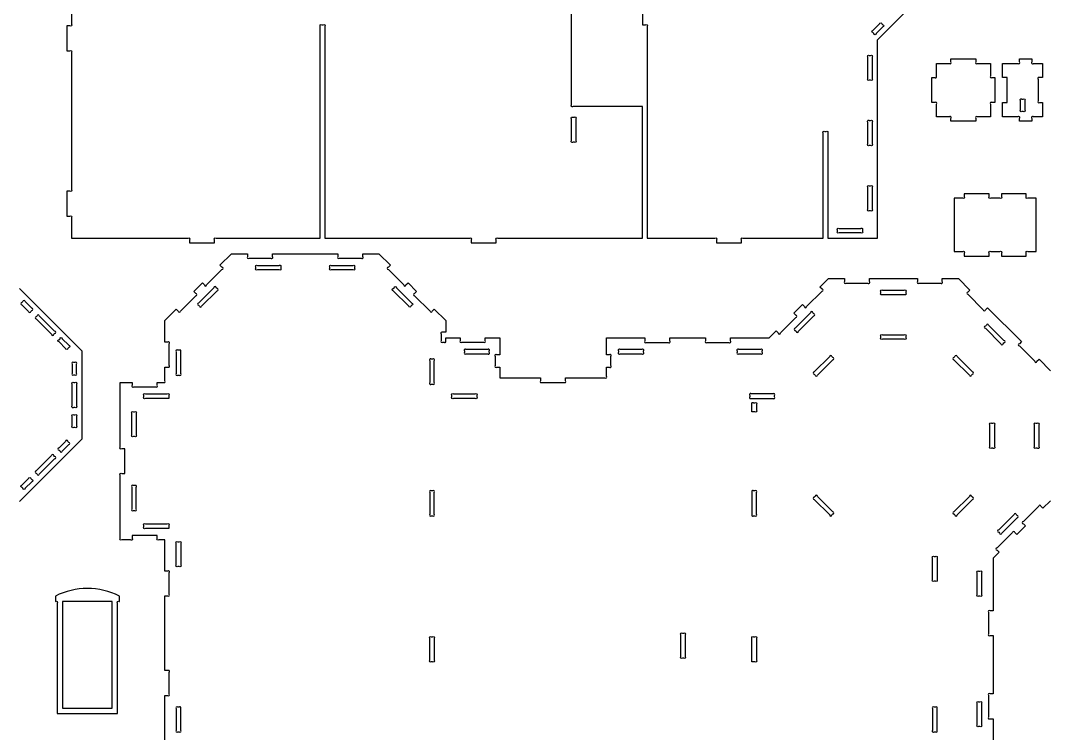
# Model space of a CAD drawing. Extents: x -923 to 1153, y -842 to 974.
# Drawn here: x -366 to 326, y 19 to 500 of the extents above; entities that cross this region are included whole.
import ezdxf

# ---------------------------------------------------------------- set-up
doc = ezdxf.new("R2010")
doc.units = 0
doc.header["$MEASUREMENT"] = 0
doc.layers.get('0').update_dxf_attribs({"linetype": 'CONTINUOUS'})

msp = doc.modelspace()

# ---------------------------------------------------------------- linework, layer by layer
for points in [[(-331.7, 507.56), (-331.7, 497.68, -1), (-332.76, 496.62), (-334.7, 496.62), (-334.7, 479.82), (-332.76, 479.82, -1), (-331.7, 478.76), (-331.7, 386.16, -1), (-332.76, 385.09), (-334.7, 385.09), (-334.7, 368.29), (-332.76, 368.29, -1), (-331.7, 367.23), (-331.7, 353.29), (-252.96, 353.29, -1), (-251.9, 352.23), (-251.9, 350.29), (-235.1, 350.29), (-235.1, 352.23, -1), (-234.04, 353.29), (-163.7, 353.29), (-163.7, 496.23, -1), (-162.64, 497.29), (-161.76, 497.29, -1), (-160.7, 496.23), (-160.7, 353.29), (-62.91, 353.29, -1), (-61.85, 352.23), (-61.85, 350.29), (-45.05, 350.29), (-45.05, 352.23, -1), (-43.99, 353.29), (53.8, 353.29), (53.8, 442.09), (6.86, 442.09, -1), (5.8, 443.16), (5.8, 547.23, -1)], [(53.8, 544.23), (53.8, 497.29), (55.74, 497.29, -1), (56.8, 496.23), (56.8, 353.29), (102.56, 353.29, -1), (103.62, 352.23), (103.62, 350.29), (120.42, 350.29), (120.42, 352.23, -1), (121.48, 353.29), (175.64, 353.29), (175.64, 424.23, -1), (176.7, 425.29), (177.58, 425.29, -1), (178.64, 424.23), (178.64, 353.29), (212.24, 353.29), (212.24, 487.19), (250.97, 525.92)], [(-268.72, -6.03), (-268.72, 44.93), (-266.78, 44.93, 1), (-265.72, 45.99), (-265.72, 60.67, 1), (-266.78, 61.73), (-268.72, 61.73), (-268.72, 112.13), (-266.78, 112.13, 1), (-265.72, 113.19), (-265.72, 127.87, 1), (-266.78, 128.93), (-268.72, 128.93), (-268.72, 149.89), (-272.76, 149.89, -1), (-273.82, 150.95), (-273.82, 152.89), (-290.62, 152.89), (-290.62, 150.95, -1), (-291.68, 149.89), (-297.66, 149.89, -1), (-298.72, 150.95), (-298.72, 193.57, -1), (-297.66, 194.63), (-295.72, 194.63), (-295.72, 211.43), (-297.66, 211.43, -1), (-298.72, 212.49), (-298.72, 256.17), (-290.62, 256.17), (-290.62, 254.23, 1), (-289.56, 253.17), (-274.88, 253.17, 1), (-273.82, 254.23), (-273.82, 256.17), (-269.78, 256.17, 1), (-268.72, 257.23), (-268.72, 266.49), (-266.78, 266.49, 1), (-265.72, 267.55), (-265.72, 282.22, 1), (-266.78, 283.29), (-268.72, 283.29), (-268.72, 297.84), (-261.02, 305.54), (-259.65, 304.17, 1), (-258.15, 304.17), (-247.77, 314.55, 1), (-247.77, 316.05), (-249.14, 317.42), (-243.31, 323.26), (-241.94, 321.88, 1), (-240.44, 321.88), (-230.06, 332.26, 1), (-230.06, 333.76), (-231.43, 335.13), (-223.73, 342.83), (-212.85, 342.83), (-212.85, 340.89, 1), (-211.79, 339.83), (-197.11, 339.83, 1), (-196.05, 340.89), (-196.05, 342.83), (-151.79, 342.83), (-151.79, 340.89, 1), (-150.73, 339.83), (-136.05, 339.83, 1), (-134.99, 340.89), (-134.99, 342.83), (-124.11, 342.83), (-116.41, 335.13), (-117.78, 333.76, 1), (-117.78, 332.26), (-107.4, 321.88, 1), (-105.9, 321.88), (-104.53, 323.26), (-98.7, 317.42), (-100.07, 316.05, 1), (-100.07, 314.55), (-89.69, 304.17, 1), (-88.19, 304.17), (-86.82, 305.54), (-79.12, 297.84), (-79.12, 289.89), (-81.06, 289.89, 1), (-82.12, 288.82), (-82.12, 284.23, 1), (-81.06, 283.17), (-80.18, 283.17, 1), (-79.12, 284.23), (-79.12, 286.17), (-69.29, 286.17), (-69.29, 284.23, 1), (-68.23, 283.17), (-53.56, 283.17, 1), (-52.49, 284.23), (-52.49, 286.17), (-42.67, 286.17), (-42.67, 274.77), (-44.61, 274.77, 1), (-45.67, 273.71), (-45.67, 267.43, 1), (-44.61, 266.37), (-42.67, 266.37), (-42.67, 259.17), (-15.07, 259.17), (-15.07, 257.23, 1), (-14.01, 256.17), (0.67, 256.17, 1), (1.73, 257.23), (1.73, 259.17), (28.27, 259.17, 1), (29.33, 260.23), (29.33, 266.37), (31.27, 266.37, 1), (32.33, 267.43), (32.33, 273.71, 1), (31.27, 274.77), (29.33, 274.77), (29.33, 286.09), (55.37, 286.09), (55.37, 284.15, 1), (56.43, 283.09), (71.11, 283.09, 1), (72.17, 284.15), (72.17, 286.09), (96.26, 286.09), (96.26, 284.15, 1), (97.32, 283.09), (112, 283.09, 1), (113.06, 284.15), (113.06, 286.09), (139.1, 286.09), (143.86, 290.85), (145.24, 289.48, 1), (146.74, 289.48), (157.11, 299.86, 1), (157.11, 301.36), (155.74, 302.73), (161.58, 308.57), (162.95, 307.2, 1), (164.45, 307.2), (174.83, 317.58, 1), (174.83, 319.08), (173.46, 320.45), (179.1, 326.09), (189.99, 326.09), (189.99, 324.15, 1), (191.05, 323.09), (205.73, 323.09, 1), (206.79, 324.15), (206.79, 326.09), (239.19, 326.09), (239.19, 324.15, 1), (240.26, 323.09), (254.93, 323.09, 1), (255.99, 324.15), (255.99, 326.09), (266.88, 326.09), (274.58, 318.4), (273.21, 317.03, 1), (273.21, 315.53), (283.58, 305.15, 1), (285.08, 305.15), (286.46, 306.52), (309.37, 283.6), (308, 282.23, 1), (308, 280.73), (318.38, 270.35, 1), (319.88, 270.35), (321.25, 271.72), (328.95, 264.03)], [(328.95, 176.25), (323.94, 171.25), (322.57, 172.62, 1), (321.07, 172.62), (310.69, 162.24, 1), (310.69, 160.74), (312.06, 159.37), (306.23, 153.53), (304.85, 154.9, 1), (303.35, 154.9), (292.97, 144.52, 1), (292.97, 143.02), (294.35, 141.65), (290.22, 137.52), (290.22, 102.14), (288.28, 102.14, 1), (287.22, 101.08), (287.22, 86.41, 1), (288.28, 85.34), (290.22, 85.34), (290.22, 46.15), (288.28, 46.15, 1), (287.22, 45.09), (287.22, 30.41, 1), (288.28, 29.35), (290.22, 29.35), (290.22, -6.03)]]:
    msp.add_lwpolyline(points, format="xyb")
for points in [[(215.16, 497.94), (215.78, 497.32, -1), (215.78, 495.82), (211.34, 491.38, -1), (209.84, 491.38), (209.22, 492, -1), (209.22, 493.51), (213.66, 497.94, -1)], [(208.64, 475.62), (208.64, 460.94, -1), (207.58, 459.88), (206.7, 459.88, -1), (205.64, 460.94), (205.64, 475.62, -1), (206.7, 476.68), (207.58, 476.68, -1)], [(291.43, 444.84), (289.49, 444.84, 1), (288.43, 443.78), (288.43, 435.24), (279.66, 435.24, 1), (278.6, 434.18), (278.6, 432.24), (261.8, 432.24), (261.8, 434.18, 1), (260.74, 435.24), (251.98, 435.24), (251.98, 443.78, 1), (250.92, 444.84), (248.98, 444.84), (248.98, 461.64), (250.92, 461.64, 1), (251.98, 462.7), (251.98, 471.24), (260.74, 471.24, 1), (261.8, 472.3), (261.8, 474.24), (278.6, 474.24), (278.6, 472.3, 1), (279.66, 471.24), (288.43, 471.24), (288.43, 462.7, 1), (289.49, 461.64), (291.43, 461.64)], [(323.67, 435.24), (317.54, 435.24, 1), (316.47, 434.18), (316.47, 432.24), (308.07, 432.24), (308.07, 434.18, 1), (307.01, 435.24), (296.67, 435.24), (296.67, 444.84), (299.67, 444.84), (299.67, 461.64), (296.67, 461.64), (296.67, 471.24), (307.01, 471.24, 1), (308.07, 472.3), (308.07, 474.24), (316.47, 474.24), (316.47, 472.3, 1), (317.54, 471.24), (323.67, 471.24), (323.67, 461.64), (321.74, 461.64, 1), (320.67, 460.58), (320.67, 445.9, 1), (321.74, 444.84), (323.67, 444.84)], [(308.67, 439.9), (308.67, 446.18, -1), (309.74, 447.24), (310.61, 447.24, -1), (311.67, 446.18), (311.67, 439.9, -1), (310.61, 438.84), (309.74, 438.84, -1)], [(8.8, 433.83), (8.8, 419.16, -1), (7.74, 418.09), (6.86, 418.09, -1), (5.8, 419.16), (5.8, 433.83, -1), (6.86, 434.89), (7.74, 434.89, -1)], [(208.64, 431.62), (208.64, 416.95, -1), (207.58, 415.89), (206.7, 415.89, -1), (205.64, 416.95), (205.64, 431.62, -1), (206.7, 432.69), (207.58, 432.69, -1)], [(205.64, 372.96), (205.64, 387.63, -1), (206.7, 388.69), (207.58, 388.69, -1), (208.64, 387.63), (208.64, 372.96, -1), (207.58, 371.89), (206.7, 371.89, -1)], [(312.69, 341.34), (312.69, 343.28, -1), (313.75, 344.34), (319.43, 344.34), (319.43, 380.34), (313.75, 380.34, -1), (312.69, 381.4), (312.69, 383.34), (295.89, 383.34), (295.89, 381.4, -1), (294.83, 380.34), (288.69, 380.34, -1), (287.63, 381.4), (287.63, 383.34), (270.83, 383.34), (270.83, 381.4, -1), (269.77, 380.34), (264.09, 380.34), (264.09, 344.34), (269.77, 344.34, -1), (270.83, 343.28), (270.83, 341.34), (287.63, 341.34), (287.63, 343.28, -1), (288.69, 344.34), (294.83, 344.34, -1), (295.89, 343.28), (295.89, 341.34)], [(186.3, 359.89), (200.98, 359.89, -1), (202.04, 358.83), (202.04, 357.96, -1), (200.98, 356.89), (186.3, 356.89, -1), (185.24, 357.96), (185.24, 358.83, -1)], [(-206.2, 335.03), (-191.52, 335.03, -1), (-190.46, 333.97), (-190.46, 333.09, -1), (-191.52, 332.03), (-206.2, 332.03, -1), (-207.26, 333.09), (-207.26, 333.97, -1)], [(-156.32, 335.03), (-141.64, 335.03, -1), (-140.58, 333.97), (-140.58, 333.09, -1), (-141.64, 332.03), (-156.32, 332.03, -1), (-157.38, 333.09), (-157.38, 333.97, -1)], [(-243.78, 307.51), (-233.4, 317.89, 1), (-233.4, 319.39), (-234.02, 320.01, 1), (-235.52, 320.01), (-245.9, 309.63, 1), (-245.9, 308.13), (-245.28, 307.51, 1)], [(-112.32, 320.01), (-101.94, 309.63, -1), (-101.94, 308.13), (-102.56, 307.51, -1), (-104.06, 307.51), (-114.44, 317.89, -1), (-114.44, 319.39), (-113.82, 320.01, -1)], [(231.39, 317.23), (231.39, 316.35, -1), (230.33, 315.29), (215.65, 315.29, -1), (214.59, 316.35), (214.59, 317.23, -1), (215.65, 318.29), (230.33, 318.29, -1)], [(-365.01, 308.46), (-360.57, 304.03, 1), (-359.07, 304.03), (-358.45, 304.65, 1), (-358.45, 306.15), (-362.88, 310.59, 1), (-364.39, 310.59), (-365.01, 309.97, 1)], [(-354.85, 301.04), (-355.46, 300.43, 1), (-355.46, 298.92), (-345.09, 288.55, 1), (-343.58, 288.55), (-342.97, 289.17, 1), (-342.97, 290.67), (-353.34, 301.04, 1)], [(156.74, 291.2), (157.37, 290.58, 1), (158.87, 290.58), (169.24, 300.96, 1), (169.24, 302.46), (168.62, 303.08, 1), (167.12, 303.08), (156.74, 292.7, 1)], [(285.71, 294.73), (285.09, 294.11, 1), (285.09, 292.61), (295.47, 282.23, 1), (296.97, 282.23), (297.59, 282.86, 1), (297.59, 284.36), (287.21, 294.73, 1)], [(-337.86, 285.56), (-333.42, 281.13, -1), (-333.42, 279.62), (-334.04, 279, -1), (-335.55, 279), (-339.98, 283.44, -1), (-339.98, 284.94), (-339.36, 285.56, -1)], [(231.39, 287.23), (231.39, 286.35, -1), (230.33, 285.29), (215.65, 285.29, -1), (214.59, 286.35), (214.59, 287.23, -1), (215.65, 288.29), (230.33, 288.29, -1)], [(-260.92, 276.71), (-260.92, 262.03, 1), (-259.86, 260.97), (-258.98, 260.97, 1), (-257.92, 262.03), (-257.92, 276.71, 1), (-258.98, 277.77), (-259.86, 277.77, 1)], [(-65.46, 275.37), (-50.78, 275.37, 1), (-49.72, 276.43), (-49.72, 277.31, 1), (-50.78, 278.37), (-65.46, 278.37, 1), (-66.52, 277.31), (-66.52, 276.43, 1)], [(53.3, 278.37), (38.62, 278.37, 1), (37.56, 277.31), (37.56, 276.43, 1), (38.62, 275.37), (53.3, 275.37, 1), (54.36, 276.43), (54.36, 277.31, 1)], [(118.7, 275.37), (133.38, 275.37, 1), (134.44, 276.43), (134.44, 277.31, 1), (133.38, 278.37), (118.7, 278.37, 1), (117.64, 277.31), (117.64, 276.43, 1)], [(-331.19, 268.5), (-331.19, 262.22, 1), (-330.13, 261.16), (-329.25, 261.16, 1), (-328.19, 262.22), (-328.19, 268.5, 1), (-329.25, 269.56), (-330.13, 269.56, 1)], [(-89.92, 270.71), (-89.92, 256.03, 1), (-88.86, 254.97), (-87.98, 254.97, 1), (-86.92, 256.03), (-86.92, 270.71, 1), (-87.98, 271.77), (-88.86, 271.77, 1)], [(179.99, 273.52), (169.61, 263.14, 1), (169.61, 261.64), (170.23, 261.02, 1), (171.73, 261.02), (182.11, 271.4, 1), (182.11, 272.9), (181.49, 273.52, 1)], [(264.49, 273.52), (263.87, 272.9, 1), (263.87, 271.4), (274.25, 261.02, 1), (275.75, 261.02), (276.37, 261.64, 1), (276.37, 263.14), (265.99, 273.52, 1)], [(-328.19, 255), (-328.19, 240.33, -1), (-329.25, 239.26), (-330.13, 239.26, -1), (-331.19, 240.33), (-331.19, 255, -1), (-330.13, 256.06), (-329.25, 256.06, -1)], [(-281.76, 248.37), (-267.08, 248.37, -1), (-266.02, 247.31), (-266.02, 246.43, -1), (-267.08, 245.37), (-281.76, 245.37, -1), (-282.82, 246.43), (-282.82, 247.31, -1)], [(-73.86, 248.37), (-59.18, 248.37, -1), (-58.12, 247.31), (-58.12, 246.43, -1), (-59.18, 245.37), (-73.86, 245.37, -1), (-74.92, 246.43), (-74.92, 247.31, -1)], [(141.78, 248.37), (127.1, 248.37, 1), (126.04, 247.31), (126.04, 246.43, 1), (127.1, 245.37), (141.78, 245.37, 1), (142.84, 246.43), (142.84, 247.31, 1)], [(130.58, 241.31), (130.58, 237.43, -1), (129.52, 236.37), (128.64, 236.37, -1), (127.58, 237.43), (127.58, 241.31, -1), (128.64, 242.37), (129.52, 242.37, -1)], [(-287.92, 235.31), (-287.92, 220.63, -1), (-288.98, 219.57), (-289.86, 219.57, -1), (-290.92, 220.63), (-290.92, 235.31, -1), (-289.86, 236.37), (-288.98, 236.37, -1)], [(-330.13, 234.17), (-329.25, 234.17, -1), (-328.19, 233.11), (-328.19, 226.83, -1), (-329.25, 225.77), (-330.13, 225.77, -1), (-331.19, 226.83), (-331.19, 233.11, -1)], [(290.09, 211.74), (289.21, 211.74, -1), (288.15, 212.8), (288.15, 227.48, -1), (289.21, 228.54), (290.09, 228.54, -1), (291.15, 227.48), (291.15, 212.8, -1)], [(321.15, 227.48), (321.15, 212.8, -1), (320.09, 211.74), (319.21, 211.74, -1), (318.15, 212.8), (318.15, 227.48, -1), (319.21, 228.54), (320.09, 228.54, -1)], [(-335.55, 216.32), (-339.98, 211.89, 1), (-339.98, 210.38), (-339.36, 209.76, 1), (-337.86, 209.76), (-333.42, 214.2, 1), (-333.42, 215.7), (-334.04, 216.32, 1)], [(-345.09, 206.78), (-355.46, 196.4, 1), (-355.46, 194.9), (-354.85, 194.28, 1), (-353.34, 194.28), (-342.97, 204.66, 1), (-342.97, 206.16), (-343.58, 206.78, 1)], [(-359.07, 191.3), (-358.45, 190.68, -1), (-358.45, 189.18), (-362.88, 184.74, -1), (-364.39, 184.74), (-365.01, 185.36, -1), (-365.01, 186.86), (-360.57, 191.3, -1)], [(-290.92, 185.43), (-290.92, 170.75, 1), (-289.86, 169.69), (-288.98, 169.69, 1), (-287.92, 170.75), (-287.92, 185.43, 1), (-288.98, 186.49), (-289.86, 186.49, 1)], [(-89.92, 181.91), (-89.92, 167.23, 1), (-88.86, 166.17), (-87.98, 166.17, 1), (-86.92, 167.23), (-86.92, 181.91, 1), (-87.98, 182.97), (-88.86, 182.97, 1)], [(127.58, 181.91), (127.58, 167.23, 1), (128.64, 166.17), (129.52, 166.17, 1), (130.58, 167.23), (130.58, 181.91, 1), (129.52, 182.97), (128.64, 182.97, 1)], [(169.61, 177.14), (179.99, 166.76, 1), (181.49, 166.76), (182.11, 167.38, 1), (182.11, 168.88), (171.73, 179.26, 1), (170.23, 179.26), (169.61, 178.64, 1)], [(265.99, 166.76), (276.37, 177.14, 1), (276.37, 178.64), (275.75, 179.26, 1), (274.25, 179.26), (263.87, 168.88, 1), (263.87, 167.38), (264.49, 166.76, 1)], [(304.41, 166.99), (294.03, 156.61, 1), (294.03, 155.11), (294.65, 154.49, 1), (296.15, 154.49), (306.53, 164.87, 1), (306.53, 166.37), (305.91, 166.99, 1)], [(-281.76, 160.69), (-267.08, 160.69, -1), (-266.02, 159.63), (-266.02, 158.75, -1), (-267.08, 157.69), (-281.76, 157.69, -1), (-282.82, 158.75), (-282.82, 159.63, -1)], [(-257.92, 147.63), (-257.92, 132.95, -1), (-258.98, 131.89), (-259.86, 131.89, -1), (-260.92, 132.95), (-260.92, 147.63, -1), (-259.86, 148.69), (-258.98, 148.69, -1)], [(252.42, 137.73), (252.42, 123.05, -1), (251.36, 121.99), (250.48, 121.99, -1), (249.42, 123.05), (249.42, 137.73, -1), (250.48, 138.79), (251.36, 138.79, -1)], [(282.42, 127.69), (282.42, 113.02, -1), (281.36, 111.95), (280.48, 111.95, -1), (279.42, 113.02), (279.42, 127.69, -1), (280.48, 128.75), (281.36, 128.75, -1)], [(-342.46, 108.4), (-342.32, 108.4, -1), (-341.26, 107.34), (-341.26, 32.8), (-300.46, 32.8), (-300.46, 107.34, -1), (-299.4, 108.4), (-299.26, 108.4), (-299.26, 112, 0.238913), (-342.46, 112)], [(-86.92, 83.51), (-86.92, 68.83, -1), (-87.98, 67.77), (-88.86, 67.77, -1), (-89.92, 68.83), (-89.92, 83.51, -1), (-88.86, 84.57), (-87.98, 84.57, -1)], [(82.58, 85.91), (82.58, 71.23, -1), (81.52, 70.17), (80.64, 70.17, -1), (79.58, 71.23), (79.58, 85.91, -1), (80.64, 86.97), (81.52, 86.97, -1)], [(130.58, 83.51), (130.58, 68.83, -1), (129.52, 67.77), (128.64, 67.77, -1), (127.58, 68.83), (127.58, 83.51, -1), (128.64, 84.57), (129.52, 84.57, -1)], [(-260.92, 36.11), (-260.92, 21.43, 1), (-259.86, 20.37), (-258.98, 20.37, 1), (-257.92, 21.43), (-257.92, 36.11, 1), (-258.98, 37.17), (-259.86, 37.17, 1)], [(249.42, 36.11), (249.42, 21.43, 1), (250.48, 20.37), (251.36, 20.37, 1), (252.42, 21.43), (252.42, 36.11, 1), (251.36, 37.17), (250.48, 37.17, 1)], [(282.42, 39.71), (282.42, 25.03, -1), (281.36, 23.97), (280.48, 23.97, -1), (279.42, 25.03), (279.42, 39.71, -1), (280.48, 40.77), (281.36, 40.77, -1)]]:
    msp.add_lwpolyline(points, format="xyb", close=True)
msp.add_lwpolyline([(-366.63, 319.42), (-324.59, 277.39), (-324.59, 217.94), (-366.63, 175.91)])
msp.add_lwpolyline([(-304.06, 108.4), (-337.66, 108.4), (-337.66, 36.4), (-304.06, 36.4)], close=True)

doc.saveas('drawing.dxf')
